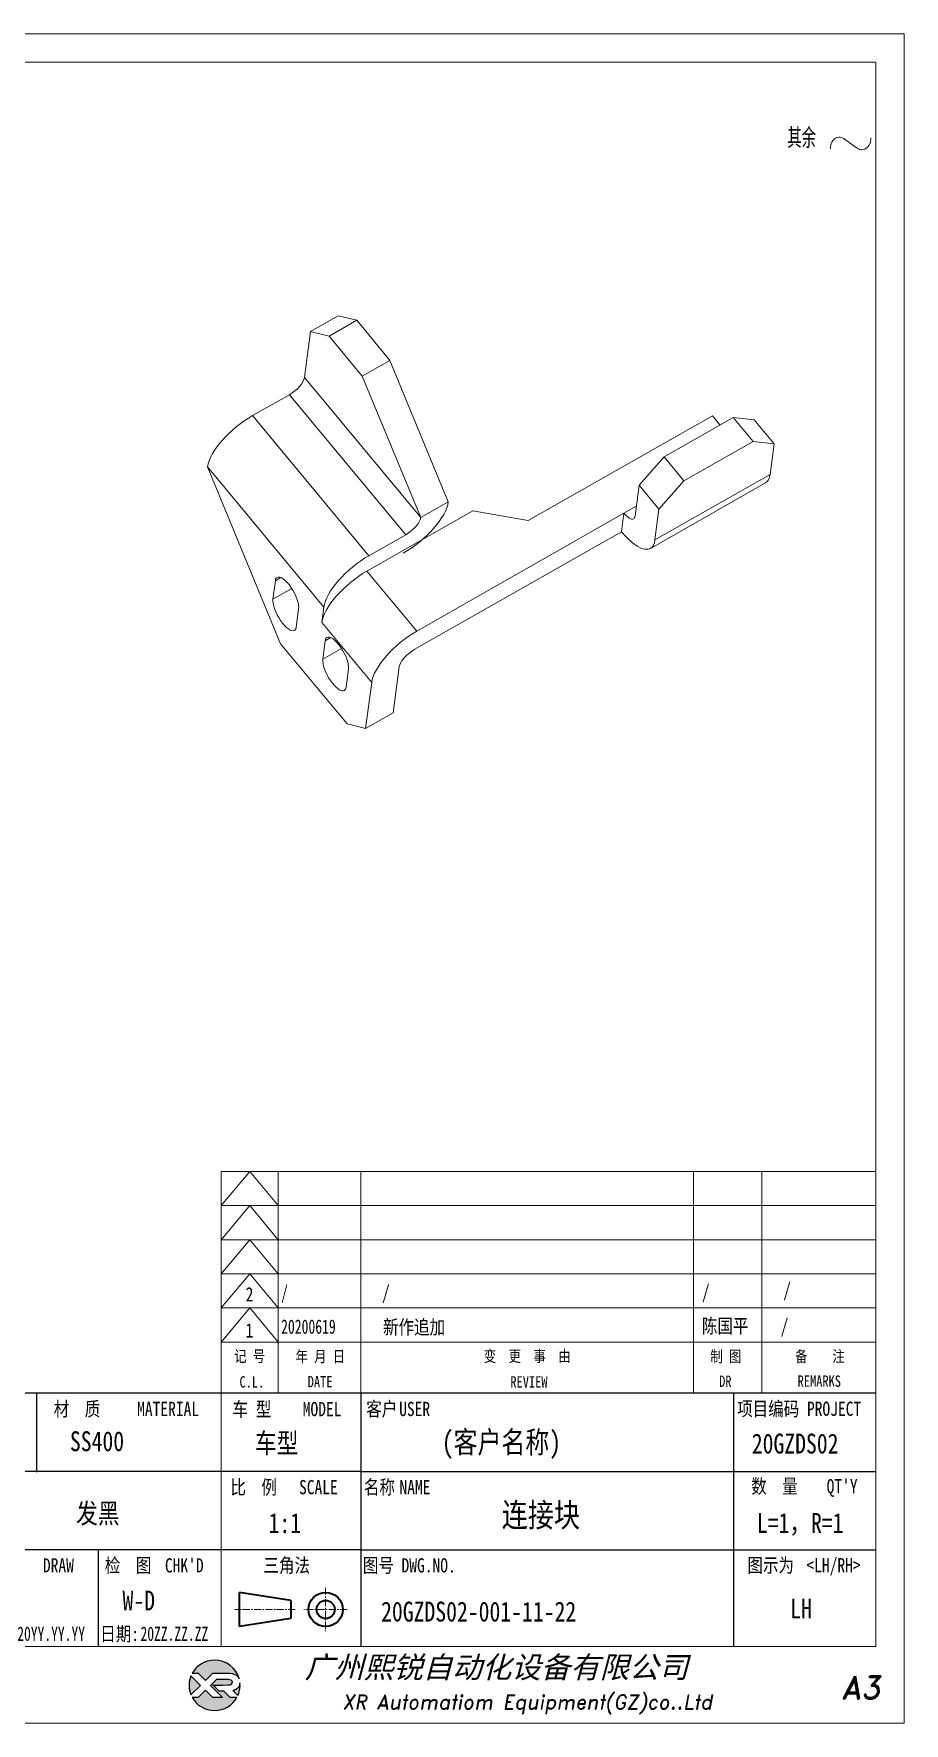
# Model space of a CAD drawing. Header units: millimetres. Extents: x 60129 to 128166, y -62707 to -41155.
# Drawn here: x 60969 to 61122, y -42126.9 to -41829.9 of the extents above; entities that cross this region are included whole.
import ezdxf
from ezdxf.enums import TextEntityAlignment as Align

# ---------------------------------------------------------------- set-up
doc = ezdxf.new("R2010")
doc.units = ezdxf.units.MM
doc.header["$LTSCALE"] = 0.5
for name, pattern in [('AM_ISO08W050x2', [9, 6, -0.75, 1.5, -0.75]), ('CENTER', [2, 1.25, -0.25, 0.25, -0.25]), ('DOT2', [0.125, 0, -0.125])]:
    doc.linetypes.add(name, pattern=pattern)
for name, color, linetype in [('DIM', 3, 'Continuous'), ('layer 1', 7, 'Continuous'), ('图\\M+19E79\\M+195B6\\M+18E9A', 7, 'Continuous'), ('图号', 7, 'Continuous'), ('图名', 7, 'Continuous'), ('数量', 7, 'Continuous'), ('材质', 7, 'Continuous'), ('表面处理', 7, 'Continuous'), ('车型', 7, 'Continuous')]:
    doc.layers.add(name, color=color, linetype=linetype)
for name, color, linetype, lineweight in [('中心线', 2, 'AM_ISO08W050x2', 18), ('图框', 7, 'Continuous', 18), ('标注线', 3, 'Continuous', 18)]:
    doc.layers.add(name, color=color, linetype=linetype, lineweight=lineweight)
doc.layers.add('打印', color=7, linetype='Continuous', lineweight=15, plot=False)
doc.layers.add('打印-禁用', color=7, linetype='Continuous', lineweight=15, plot=False)
doc.styles.add('STYLE1', font='')
doc.styles.add('国标', font='simfang.ttf', dxfattribs={"width": 0.8})
doc.styles.add('机械长仿宋', font='gbenor.shx', dxfattribs={"height": 1, "bigfont": 'gbcbig.shx'})
doc.styles.add('标题\\M+18E9A', font='romand.shx', dxfattribs={"oblique": 10, "bigfont": 'bigfont.shx'})
doc.styles.get('STYLE1').set_extended_font_data('SimSun')

# ---------------------------------------------------------------- blocks, each defined once
blk = doc.blocks.new('XR')
at = {"true_color": 0xfc8000}
h = blk.add_hatch(color=30, dxfattribs=at)
h.set_gradient(color1=(252, 128, 0), rotation=240, one_color=1, tint=1, name='INVCURVED')
edge = h.paths.add_edge_path()
edge.add_spline(control_points=[(-434.18, -5928.47), (-433.9, -5928.74), (-433.63, -5929.01), (-433.63, -5929.01), (-433.63, -5929.01), (-433.63, -5929.01), (-433.36, -5928.74), (-433.09, -5928.47)], knot_values=[0.5625, 0.5625, 0.5625, 0.5625, 0.625, 0.625, 0.625, 0.625, 0.6875, 0.6875, 0.6875, 0.6875], degree=3, periodic=0)
edge.add_spline(control_points=[(-433.09, -5928.47), (-432.82, -5928.2), (-432.54, -5927.93), (-432.54, -5927.93), (-432.54, -5927.93), (-432.54, -5927.93), (-432.04, -5927.93), (-431.53, -5927.93)], knot_values=[0.4375, 0.4375, 0.4375, 0.4375, 0.5, 0.5, 0.5, 0.5, 0.5625, 0.5625, 0.5625, 0.5625], degree=3, periodic=0)
edge.add_spline(control_points=[(-431.53, -5927.93), (-431.03, -5927.93), (-430.52, -5927.93), (-430.52, -5927.93), (-430.52, -5927.93), (-430, -5927.93), (-429.43, -5927.96), (-429.01, -5928.33)], knot_values=[0.25, 0.25, 0.25, 0.25, 0.3125, 0.3125, 0.3125, 0.3125, 0.4375, 0.4375, 0.4375, 0.4375], degree=3, periodic=0)
edge.add_spline(control_points=[(-429.01, -5928.33), (-428.88, -5928.44), (-428.78, -5928.59), (-428.71, -5928.75)], knot_values=[0.125, 0.125, 0.125, 0.125, 0.25, 0.25, 0.25, 0.25], degree=3, periodic=0)
edge.add_spline(control_points=[(-428.71, -5928.75), (-429.13, -5927.18), (-430.58, -5926.02), (-432.31, -5926.02)], knot_values=[0, 0, 0, 0, 0.125, 0.125, 0.125, 0.125], degree=3, periodic=0)
edge.add_spline(control_points=[(-432.31, -5926.02), (-433.72, -5926.02), (-434.94, -5926.79), (-435.58, -5927.93)], knot_values=[0.875, 0.875, 0.875, 0.875, 1, 1, 1, 1], degree=3, periodic=0)
edge.add_spline(control_points=[(-435.58, -5927.93), (-435.58, -5927.93), (-434.72, -5927.93), (-434.72, -5927.93), (-434.72, -5927.93), (-434.72, -5927.93), (-434.45, -5928.2), (-434.18, -5928.47)], knot_values=[0.6875, 0.6875, 0.6875, 0.6875, 0.8125, 0.8125, 0.8125, 0.8125, 0.875, 0.875, 0.875, 0.875], degree=3, periodic=0)
edge = h.paths.add_edge_path()
edge.add_spline(control_points=[(-434.79, -5929.26), (-435.04, -5929.02), (-435.34, -5928.72), (-435.54, -5928.53)], knot_values=[0.562504, 0.562504, 0.562504, 0.562504, 0.656252, 0.656252, 0.656252, 0.656252], degree=3, periodic=0)
edge.add_spline(control_points=[(-435.54, -5928.53), (-435.67, -5928.4), (-435.76, -5928.31), (-435.76, -5928.31), (-435.76, -5928.31), (-435.94, -5928.74), (-436.03, -5929.21), (-436.03, -5929.71)], knot_values=[0.25, 0.25, 0.25, 0.25, 0.312504, 0.312504, 0.312504, 0.312504, 0.562504, 0.562504, 0.562504, 0.562504], degree=3, periodic=0)
edge.add_spline(control_points=[(-436.03, -5929.71), (-436.03, -5930.2), (-435.94, -5930.67), (-435.76, -5931.1), (-435.76, -5931.1), (-435.4, -5930.75), (-435.05, -5930.4)], knot_values=[0.874998, 0.874998, 0.874998, 0.874998, 1.124998, 1.124998, 1.124998, 1.25, 1.25, 1.25, 1.25], degree=3, periodic=0)
edge.add_spline(control_points=[(-435.05, -5930.4), (-434.7, -5930.05), (-434.34, -5929.71), (-434.34, -5929.71), (-434.34, -5929.71), (-434.34, -5929.71), (-434.34, -5929.71), (-434.34, -5929.71)], knot_values=[0.749878, 0.749878, 0.749878, 0.749878, 0.874875, 0.874875, 0.874875, 0.874875, 0.874998, 0.874998, 0.874998, 0.874998], degree=3, periodic=0)
edge.add_spline(control_points=[(-434.34, -5929.71), (-434.34, -5929.71), (-434.34, -5929.71), (-434.34, -5929.71)], knot_values=[0.749634, 0.749634, 0.749634, 0.749634, 0.749817, 0.749817, 0.749817, 0.749817], degree=3, periodic=0)
edge.add_spline(control_points=[(-434.35, -5929.7), (-434.35, -5929.7), (-434.35, -5929.7), (-434.35, -5929.7)], knot_values=[0.738281, 0.738281, 0.738281, 0.738281, 0.742188, 0.742188, 0.742188, 0.742188], degree=3, periodic=0)
edge.add_spline(control_points=[(-434.35, -5929.7), (-434.36, -5929.69), (-434.37, -5929.68), (-434.38, -5929.67)], knot_values=[0.726563, 0.726563, 0.726563, 0.726563, 0.738281, 0.738281, 0.738281, 0.738281], degree=3, periodic=0)
edge.add_spline(control_points=[(-434.38, -5929.67), (-434.38, -5929.66), (-434.39, -5929.65), (-434.4, -5929.65)], knot_values=[0.718751, 0.718751, 0.718751, 0.718751, 0.726563, 0.726563, 0.726563, 0.726563], degree=3, periodic=0)
edge.add_spline(control_points=[(-434.4, -5929.65), (-434.42, -5929.63), (-434.45, -5929.6), (-434.47, -5929.58)], knot_values=[0.703126, 0.703126, 0.703126, 0.703126, 0.718751, 0.718751, 0.718751, 0.718751], degree=3, periodic=0)
edge.add_spline(control_points=[(-434.47, -5929.58), (-434.5, -5929.55), (-434.53, -5929.52), (-434.56, -5929.49)], knot_values=[0.687501, 0.687501, 0.687501, 0.687501, 0.703126, 0.703126, 0.703126, 0.703126], degree=3, periodic=0)
edge.add_spline(control_points=[(-434.56, -5929.49), (-434.63, -5929.42), (-434.71, -5929.35), (-434.79, -5929.26)], knot_values=[0.656252, 0.656252, 0.656252, 0.656252, 0.687501, 0.687501, 0.687501, 0.687501], degree=3, periodic=0)
at = {"true_color": 0x0348ff}
h = blk.add_hatch(color=160, dxfattribs=at)
h.set_gradient(color1=(3, 72, 255), color2=(0, 41, 153), one_color=1, tint=0.3, name='HEMISPHERICAL')
edge = h.paths.add_edge_path()
edge.add_spline(control_points=[(-432.54, -5929.67), (-432.26, -5929.95), (-431.94, -5930.23), (-431.66, -5930.51), (-431.66, -5930.51), (-431.66, -5930.51), (-431.66, -5930.51), (-431.66, -5930.51)], knot_values=[0.736842, 0.736842, 0.736842, 0.736842, 0.789474, 0.789474, 0.789474, 0.789474, 0.802633, 0.802633, 0.802633, 0.802633], degree=3, periodic=0)
edge.add_spline(control_points=[(-431.66, -5930.51), (-431.65, -5930.51), (-431.65, -5930.52), (-431.65, -5930.52)], knot_values=[0.802633, 0.802633, 0.802633, 0.802633, 0.815791, 0.815791, 0.815791, 0.815791], degree=3, periodic=0)
edge.add_spline(control_points=[(-431.65, -5930.52), (-431.64, -5930.53), (-431.64, -5930.53), (-431.64, -5930.53)], knot_values=[0.815791, 0.815791, 0.815791, 0.815791, 0.82237, 0.82237, 0.82237, 0.82237], degree=3, periodic=0)
edge.add_spline(control_points=[(-431.64, -5930.53), (-431.64, -5930.53), (-431.64, -5930.53), (-431.63, -5930.54)], knot_values=[0.82237, 0.82237, 0.82237, 0.82237, 0.828949, 0.828949, 0.828949, 0.828949], degree=3, periodic=0)
edge.add_spline(control_points=[(-431.63, -5930.54), (-431.63, -5930.54), (-431.63, -5930.54), (-431.63, -5930.54), (-431.63, -5930.54), (-431.63, -5930.54), (-431.59, -5930.54), (-431.52, -5930.54)], knot_values=[0.841901, 0.841901, 0.841901, 0.841901, 0.842105, 0.842105, 0.842105, 0.842105, 0.855264, 0.855264, 0.855264, 0.855264], degree=3, periodic=0)
edge.add_spline(control_points=[(-431.52, -5930.54), (-431.46, -5930.54), (-431.38, -5930.54), (-431.3, -5930.54)], knot_values=[0.855264, 0.855264, 0.855264, 0.855264, 0.868422, 0.868422, 0.868422, 0.868422], degree=3, periodic=0)
edge.add_spline(control_points=[(-431.3, -5930.54), (-431.26, -5930.54), (-431.22, -5930.54), (-431.18, -5930.54)], knot_values=[0.868422, 0.868422, 0.868422, 0.868422, 0.875, 0.875, 0.875, 0.875], degree=3, periodic=0)
edge.add_spline(control_points=[(-431.18, -5930.54), (-431.14, -5930.54), (-431.1, -5930.54), (-431.07, -5930.54)], knot_values=[0.875, 0.875, 0.875, 0.875, 0.881579, 0.881579, 0.881579, 0.881579], degree=3, periodic=0)
edge.add_spline(control_points=[(-431.07, -5930.54), (-431.05, -5930.54), (-431.04, -5930.54), (-431.03, -5930.54)], knot_values=[0.881579, 0.881579, 0.881579, 0.881579, 0.884869, 0.884869, 0.884869, 0.884869], degree=3, periodic=0)
edge.add_spline(control_points=[(-431.03, -5930.54), (-431.02, -5930.54), (-431, -5930.54), (-431, -5930.54)], knot_values=[0.884869, 0.884869, 0.884869, 0.884869, 0.888158, 0.888158, 0.888158, 0.888158], degree=3, periodic=0)
edge.add_spline(control_points=[(-431, -5930.54), (-430.99, -5930.54), (-430.99, -5930.54), (-430.98, -5930.54)], knot_values=[0.888158, 0.888158, 0.888158, 0.888158, 0.889803, 0.889803, 0.889803, 0.889803], degree=3, periodic=0)
edge.add_spline(control_points=[(-430.98, -5930.54), (-430.98, -5930.54), (-430.98, -5930.54), (-430.97, -5930.54)], knot_values=[0.889803, 0.889803, 0.889803, 0.889803, 0.891447, 0.891447, 0.891447, 0.891447], degree=3, periodic=0)
edge.add_spline(control_points=[(-430.97, -5930.54), (-430.97, -5930.54), (-430.97, -5930.54), (-430.97, -5930.54)], knot_values=[0.891447, 0.891447, 0.891447, 0.891447, 0.89227, 0.89227, 0.89227, 0.89227], degree=3, periodic=0)
edge.add_spline(control_points=[(-430.97, -5930.54), (-430.97, -5930.54), (-430.97, -5930.54), (-430.97, -5930.54)], knot_values=[0.89227, 0.89227, 0.89227, 0.89227, 0.893092, 0.893092, 0.893092, 0.893092], degree=3, periodic=0)
edge.add_spline(control_points=[(-430.97, -5930.54), (-430.97, -5930.54), (-430.97, -5930.54), (-430.97, -5930.54)], knot_values=[0.893092, 0.893092, 0.893092, 0.893092, 0.893503, 0.893503, 0.893503, 0.893503], degree=3, periodic=0)
edge.add_spline(control_points=[(-430.97, -5930.54), (-430.97, -5930.54), (-430.97, -5930.54), (-430.97, -5930.54)], knot_values=[0.893503, 0.893503, 0.893503, 0.893503, 0.893914, 0.893914, 0.893914, 0.893914], degree=3, periodic=0)
edge.add_spline(control_points=[(-430.97, -5930.54), (-430.97, -5930.54), (-430.97, -5930.54), (-430.97, -5930.54)], knot_values=[0.893914, 0.893914, 0.893914, 0.893914, 0.89412, 0.89412, 0.89412, 0.89412], degree=3, periodic=0)
edge.add_spline(control_points=[(-430.97, -5930.54), (-430.97, -5930.54), (-430.97, -5930.54), (-430.97, -5930.54)], knot_values=[0.89412, 0.89412, 0.89412, 0.89412, 0.894326, 0.894326, 0.894326, 0.894326], degree=3, periodic=0)
edge.add_spline(control_points=[(-430.97, -5930.54), (-430.97, -5930.54), (-430.97, -5930.54), (-430.97, -5930.54)], knot_values=[0.894428, 0.894428, 0.894428, 0.894428, 0.894531, 0.894531, 0.894531, 0.894531], degree=3, periodic=0)
edge.add_spline(control_points=[(-430.97, -5930.54), (-430.97, -5930.54), (-430.97, -5930.54), (-430.97, -5930.54)], knot_values=[0.894531, 0.894531, 0.894531, 0.894531, 0.894583, 0.894583, 0.894583, 0.894583], degree=3, periodic=0)
edge.add_spline(control_points=[(-430.97, -5930.54), (-430.97, -5930.54), (-430.97, -5930.54), (-430.97, -5930.54), (-430.97, -5930.54), (-430.97, -5930.54), (-430.73, -5930.78), (-430.49, -5931.01)], knot_values=[0.894685, 0.894685, 0.894685, 0.894685, 0.894737, 0.894737, 0.894737, 0.894737, 0.921052, 0.921052, 0.921052, 0.921052], degree=3, periodic=0)
edge.add_spline(control_points=[(-430.49, -5931.01), (-430.26, -5931.24), (-430.02, -5931.48), (-430.02, -5931.48)], knot_values=[0.921052, 0.921052, 0.921052, 0.921052, 0.947368, 0.947368, 0.947368, 0.947368], degree=3, periodic=0)
edge.add_spline(control_points=[(-430.02, -5931.48), (-430.02, -5931.48), (-430.02, -5931.48), (-430.02, -5931.48)], knot_values=[0.947522, 0.947522, 0.947522, 0.947522, 0.947573, 0.947573, 0.947573, 0.947573], degree=3, periodic=0)
edge.add_spline(control_points=[(-430.02, -5931.48), (-430.02, -5931.48), (-430.02, -5931.48), (-430.02, -5931.48)], knot_values=[0.947573, 0.947573, 0.947573, 0.947573, 0.947676, 0.947676, 0.947676, 0.947676], degree=3, periodic=0)
edge.add_spline(control_points=[(-430.02, -5931.48), (-430.02, -5931.48), (-430.02, -5931.48), (-430.02, -5931.48)], knot_values=[0.947676, 0.947676, 0.947676, 0.947676, 0.947779, 0.947779, 0.947779, 0.947779], degree=3, periodic=0)
edge.add_spline(control_points=[(-430.02, -5931.48), (-430.02, -5931.48), (-430.02, -5931.48), (-430.02, -5931.48)], knot_values=[0.947779, 0.947779, 0.947779, 0.947779, 0.947984, 0.947984, 0.947984, 0.947984], degree=3, periodic=0)
edge.add_spline(control_points=[(-430.02, -5931.48), (-430.02, -5931.48), (-430.02, -5931.48), (-430.02, -5931.48)], knot_values=[0.947984, 0.947984, 0.947984, 0.947984, 0.94819, 0.94819, 0.94819, 0.94819], degree=3, periodic=0)
edge.add_spline(control_points=[(-430.02, -5931.48), (-430.02, -5931.48), (-430.02, -5931.48), (-430.02, -5931.48)], knot_values=[0.94819, 0.94819, 0.94819, 0.94819, 0.948601, 0.948601, 0.948601, 0.948601], degree=3, periodic=0)
edge.add_spline(control_points=[(-430.02, -5931.48), (-430.02, -5931.48), (-430.02, -5931.48), (-430.02, -5931.48)], knot_values=[0.948601, 0.948601, 0.948601, 0.948601, 0.949012, 0.949012, 0.949012, 0.949012], degree=3, periodic=0)
edge.add_spline(control_points=[(-430.02, -5931.48), (-430.02, -5931.48), (-430.01, -5931.48), (-430.01, -5931.48)], knot_values=[0.949012, 0.949012, 0.949012, 0.949012, 0.949834, 0.949834, 0.949834, 0.949834], degree=3, periodic=0)
edge.add_spline(control_points=[(-430.01, -5931.48), (-430.01, -5931.48), (-430.01, -5931.48), (-430.01, -5931.48)], knot_values=[0.949834, 0.949834, 0.949834, 0.949834, 0.950657, 0.950657, 0.950657, 0.950657], degree=3, periodic=0)
edge.add_spline(control_points=[(-430.01, -5931.48), (-430.01, -5931.48), (-430, -5931.48), (-430, -5931.48)], knot_values=[0.950657, 0.950657, 0.950657, 0.950657, 0.952301, 0.952301, 0.952301, 0.952301], degree=3, periodic=0)
edge.add_spline(control_points=[(-430, -5931.48), (-429.99, -5931.48), (-429.98, -5931.48), (-429.98, -5931.48)], knot_values=[0.952301, 0.952301, 0.952301, 0.952301, 0.953946, 0.953946, 0.953946, 0.953946], degree=3, periodic=0)
edge.add_spline(control_points=[(-429.98, -5931.48), (-429.96, -5931.48), (-429.95, -5931.48), (-429.93, -5931.48)], knot_values=[0.953946, 0.953946, 0.953946, 0.953946, 0.957236, 0.957236, 0.957236, 0.957236], degree=3, periodic=0)
edge.add_spline(control_points=[(-429.93, -5931.48), (-429.91, -5931.48), (-429.89, -5931.48), (-429.87, -5931.48)], knot_values=[0.957236, 0.957236, 0.957236, 0.957236, 0.960525, 0.960525, 0.960525, 0.960525], degree=3, periodic=0)
edge.add_spline(control_points=[(-429.87, -5931.48), (-429.82, -5931.48), (-429.77, -5931.48), (-429.71, -5931.48)], knot_values=[0.960525, 0.960525, 0.960525, 0.960525, 0.967104, 0.967104, 0.967104, 0.967104], degree=3, periodic=0)
edge.add_spline(control_points=[(-429.71, -5931.48), (-429.65, -5931.48), (-429.59, -5931.48), (-429.53, -5931.48)], knot_values=[0.967104, 0.967104, 0.967104, 0.967104, 0.973683, 0.973683, 0.973683, 0.973683], degree=3, periodic=0)
edge.add_spline(control_points=[(-429.53, -5931.48), (-429.41, -5931.48), (-429.29, -5931.48), (-429.19, -5931.48)], knot_values=[0.973683, 0.973683, 0.973683, 0.973683, 0.98684, 0.98684, 0.98684, 0.98684], degree=3, periodic=0)
edge.add_spline(control_points=[(-429.19, -5931.48), (-429.1, -5931.48), (-429.04, -5931.48), (-429.04, -5931.48), (-429.67, -5932.62), (-430.9, -5933.39), (-432.31, -5933.39)], knot_values=[0.98684, 0.98684, 0.98684, 0.98684, 1, 1, 1, 1.052632, 1.052632, 1.052632, 1.052632], degree=3, periodic=0)
edge.add_spline(control_points=[(-432.31, -5933.39), (-433.72, -5933.39), (-434.94, -5932.62), (-435.58, -5931.48), (-435.58, -5931.48), (-435.58, -5931.48), (-435.36, -5931.48), (-435.15, -5931.48)], knot_values=[0.052632, 0.052632, 0.052632, 0.052632, 0.105263, 0.105263, 0.105263, 0.105263, 0.131579, 0.131579, 0.131579, 0.131579], degree=3, periodic=0)
edge.add_spline(control_points=[(-435.15, -5931.48), (-434.93, -5931.48), (-434.72, -5931.48), (-434.72, -5931.48), (-434.72, -5931.48), (-434.72, -5931.48), (-434.45, -5931.21), (-434.18, -5930.94)], knot_values=[0.131579, 0.131579, 0.131579, 0.131579, 0.157895, 0.157895, 0.157895, 0.157895, 0.184211, 0.184211, 0.184211, 0.184211], degree=3, periodic=0)
edge.add_spline(control_points=[(-434.18, -5930.94), (-433.9, -5930.67), (-433.63, -5930.4), (-433.63, -5930.4), (-433.63, -5930.4), (-433.63, -5930.4), (-433.36, -5930.67), (-433.09, -5930.94)], knot_values=[0.184211, 0.184211, 0.184211, 0.184211, 0.210526, 0.210526, 0.210526, 0.210526, 0.236842, 0.236842, 0.236842, 0.236842], degree=3, periodic=0)
edge.add_spline(control_points=[(-433.09, -5930.94), (-432.82, -5931.21), (-432.54, -5931.48), (-432.54, -5931.48), (-432.54, -5931.48), (-432.54, -5931.48), (-432.19, -5931.48), (-431.83, -5931.48)], knot_values=[0.236842, 0.236842, 0.236842, 0.236842, 0.263158, 0.263158, 0.263158, 0.263158, 0.289474, 0.289474, 0.289474, 0.289474], degree=3, periodic=0)
edge.add_spline(control_points=[(-431.83, -5931.48), (-431.48, -5931.48), (-431.12, -5931.48), (-431.12, -5931.48), (-431.12, -5931.48), (-431.12, -5931.48), (-431.57, -5931.03), (-432.02, -5930.59)], knot_values=[0.289474, 0.289474, 0.289474, 0.289474, 0.315789, 0.315789, 0.315789, 0.315789, 0.342105, 0.342105, 0.342105, 0.342105], degree=3, periodic=0)
edge.add_spline(control_points=[(-432.02, -5930.59), (-432.47, -5930.15), (-432.92, -5929.71), (-432.92, -5929.71), (-432.92, -5929.71), (-432.92, -5929.71), (-432.71, -5929.5), (-432.5, -5929.29)], knot_values=[0.342105, 0.342105, 0.342105, 0.342105, 0.368421, 0.368421, 0.368421, 0.368421, 0.394737, 0.394737, 0.394737, 0.394737], degree=3, periodic=0)
edge.add_spline(control_points=[(-432.5, -5929.29), (-432.3, -5929.09), (-432.09, -5928.88), (-432.09, -5928.88)], knot_values=[0.394737, 0.394737, 0.394737, 0.394737, 0.421053, 0.421053, 0.421053, 0.421053], degree=3, periodic=0)
edge.add_spline(control_points=[(-432.09, -5928.88), (-432.09, -5928.88), (-432.06, -5928.86), (-432.06, -5928.86)], knot_values=[0.421053, 0.421053, 0.421053, 0.421053, 0.473684, 0.473684, 0.473684, 0.473684], degree=3, periodic=0)
edge.add_spline(control_points=[(-432.06, -5928.86), (-432.06, -5928.86), (-432.06, -5928.86), (-432.06, -5928.86), (-432.06, -5928.86), (-432.06, -5928.86), (-430.4, -5928.86), (-430.26, -5928.86)], knot_values=[0.473684, 0.473684, 0.473684, 0.473684, 0.473684, 0.473684, 0.473684, 0.473684, 0.526316, 0.526316, 0.526316, 0.526316], degree=3, periodic=0)
edge.add_spline(control_points=[(-430.26, -5928.86), (-429.54, -5928.86), (-429.62, -5929.4), (-429.83, -5929.55)], knot_values=[0.526316, 0.526316, 0.526316, 0.526316, 0.578947, 0.578947, 0.578947, 0.578947], degree=3, periodic=0)
edge.add_spline(control_points=[(-429.83, -5929.55), (-429.94, -5929.62), (-430.08, -5929.65), (-430.26, -5929.65), (-430.26, -5929.65), (-430.26, -5929.65), (-430.48, -5929.65), (-430.71, -5929.66)], knot_values=[0.578947, 0.578947, 0.578947, 0.578947, 0.631579, 0.631579, 0.631579, 0.631579, 0.657895, 0.657895, 0.657895, 0.657895], degree=3, periodic=0)
edge.add_spline(control_points=[(-430.71, -5929.66), (-430.93, -5929.66), (-431.15, -5929.67), (-431.15, -5929.67), (-431.15, -5929.67), (-431.15, -5929.67), (-432.54, -5929.67), (-432.54, -5929.67)], knot_values=[0.657895, 0.657895, 0.657895, 0.657895, 0.684211, 0.684211, 0.684211, 0.684211, 0.736842, 0.736842, 0.736842, 0.736842], degree=3, periodic=0)
edge = h.paths.add_edge_path()
edge.add_spline(control_points=[(-428.6, -5929.32), (-428.61, -5929.67), (-428.76, -5930), (-429.06, -5930.22)], knot_values=[0.8, 0.8, 0.8, 0.8, 1, 1, 1, 1], degree=3, periodic=0)
edge.add_spline(control_points=[(-429.06, -5930.22), (-429.22, -5930.34), (-429.41, -5930.43), (-429.61, -5930.48)], knot_values=[0.6, 0.6, 0.6, 0.6, 0.8, 0.8, 0.8, 0.8], degree=3, periodic=0)
edge.add_spline(control_points=[(-429.61, -5930.48), (-429.61, -5930.48), (-428.9, -5931.19), (-428.9, -5931.19), (-428.9, -5931.19), (-428.69, -5930.73), (-428.58, -5930.23), (-428.58, -5929.71)], knot_values=[0.2, 0.2, 0.2, 0.2, 0.4, 0.4, 0.4, 0.4, 0.6, 0.6, 0.6, 0.6], degree=3, periodic=0)
edge.add_spline(control_points=[(-428.58, -5929.71), (-428.58, -5929.58), (-428.59, -5929.45), (-428.6, -5929.32)], knot_values=[0, 0, 0, 0, 0.2, 0.2, 0.2, 0.2], degree=3, periodic=0)
at = {"layer": 'layer 1', "color": 30}
for points, knots in [([(-432.31, -5926.02), (-430.58, -5926.02), (-429.13, -5927.18), (-428.71, -5928.75), (-428.71, -5928.75), (-428.78, -5928.59), (-428.88, -5928.44), (-429.01, -5928.33), (-429.01, -5928.33), (-429.43, -5927.96), (-430, -5927.93), (-430.52, -5927.93), (-430.52, -5927.93), (-430.52, -5927.93), (-432.54, -5927.93), (-432.54, -5927.93), (-432.54, -5927.93), (-432.54, -5927.93), (-433.63, -5929.01), (-433.63, -5929.01), (-433.63, -5929.01), (-433.63, -5929.01), (-434.72, -5927.93), (-434.72, -5927.93), (-434.72, -5927.93), (-434.72, -5927.93), (-435.58, -5927.93), (-435.58, -5927.93), (-435.58, -5927.93), (-434.94, -5926.79), (-433.72, -5926.02), (-432.31, -5926.02)], [0, 0, 0, 0, 0.125, 0.125, 0.125, 0.125, 0.25, 0.25, 0.25, 0.25, 0.375, 0.375, 0.375, 0.375, 0.5, 0.5, 0.5, 0.5, 0.625, 0.625, 0.625, 0.625, 0.75, 0.75, 0.75, 0.75, 0.875, 0.875, 0.875, 0.875, 1, 1, 1, 1]), ([(-435.76, -5931.1), (-435.94, -5930.67), (-436.03, -5930.2), (-436.03, -5929.71), (-436.03, -5929.71), (-436.03, -5929.21), (-435.94, -5928.74), (-435.76, -5928.31), (-435.76, -5928.31), (-435.76, -5928.31), (-434.34, -5929.71), (-434.34, -5929.71), (-434.34, -5929.71), (-434.34, -5929.71), (-435.76, -5931.1), (-435.76, -5931.1)], [0, 0, 0, 0, 0.25, 0.25, 0.25, 0.25, 0.5, 0.5, 0.5, 0.5, 0.75, 0.75, 0.75, 0.75, 1, 1, 1, 1])]:
    blk.add_open_spline(points, degree=3, knots=knots, dxfattribs=at)
at = {"layer": 'layer 1', "color": 154}
for points, knots in [([(-429.04, -5931.48), (-429.67, -5932.62), (-430.9, -5933.39), (-432.31, -5933.39), (-432.31, -5933.39), (-433.72, -5933.39), (-434.94, -5932.62), (-435.58, -5931.48), (-435.58, -5931.48), (-435.58, -5931.48), (-434.72, -5931.48), (-434.72, -5931.48), (-434.72, -5931.48), (-434.72, -5931.48), (-433.63, -5930.4), (-433.63, -5930.4), (-433.63, -5930.4), (-433.63, -5930.4), (-432.54, -5931.48), (-432.54, -5931.48), (-432.54, -5931.48), (-432.54, -5931.48), (-431.12, -5931.48), (-431.12, -5931.48), (-431.12, -5931.48), (-431.12, -5931.48), (-432.92, -5929.71), (-432.92, -5929.71), (-432.92, -5929.71), (-432.92, -5929.71), (-432.09, -5928.88), (-432.09, -5928.88), (-432.09, -5928.88), (-432.09, -5928.88), (-432.06, -5928.86), (-432.06, -5928.86), (-432.06, -5928.86), (-432.06, -5928.86), (-430.4, -5928.86), (-430.26, -5928.86), (-430.26, -5928.86), (-429.54, -5928.86), (-429.62, -5929.4), (-429.83, -5929.55), (-429.83, -5929.55), (-429.94, -5929.62), (-430.08, -5929.65), (-430.26, -5929.65), (-430.26, -5929.65), (-430.26, -5929.65), (-431.15, -5929.67), (-431.15, -5929.67), (-431.15, -5929.67), (-431.15, -5929.67), (-432.54, -5929.67), (-432.54, -5929.67), (-432.54, -5929.67), (-432.26, -5929.95), (-431.94, -5930.23), (-431.66, -5930.51), (-431.66, -5930.51), (-431.66, -5930.51), (-431.63, -5930.54), (-431.63, -5930.54), (-431.63, -5930.54), (-431.63, -5930.54), (-430.97, -5930.54), (-430.97, -5930.54), (-430.97, -5930.54), (-430.97, -5930.54), (-430.02, -5931.48), (-430.02, -5931.48), (-430.02, -5931.48), (-430.02, -5931.48), (-429.04, -5931.48), (-429.04, -5931.48)], [0, 0, 0, 0, 0.052632, 0.052632, 0.052632, 0.052632, 0.105263, 0.105263, 0.105263, 0.105263, 0.157895, 0.157895, 0.157895, 0.157895, 0.210526, 0.210526, 0.210526, 0.210526, 0.263158, 0.263158, 0.263158, 0.263158, 0.315789, 0.315789, 0.315789, 0.315789, 0.368421, 0.368421, 0.368421, 0.368421, 0.421053, 0.421053, 0.421053, 0.421053, 0.473684, 0.473684, 0.473684, 0.473684, 0.526316, 0.526316, 0.526316, 0.526316, 0.578947, 0.578947, 0.578947, 0.578947, 0.631579, 0.631579, 0.631579, 0.631579, 0.684211, 0.684211, 0.684211, 0.684211, 0.736842, 0.736842, 0.736842, 0.736842, 0.789474, 0.789474, 0.789474, 0.789474, 0.842105, 0.842105, 0.842105, 0.842105, 0.894737, 0.894737, 0.894737, 0.894737, 0.947368, 0.947368, 0.947368, 0.947368, 1, 1, 1, 1]), ([(-428.6, -5929.32), (-428.59, -5929.45), (-428.58, -5929.58), (-428.58, -5929.71), (-428.58, -5929.71), (-428.58, -5930.23), (-428.69, -5930.73), (-428.9, -5931.19), (-428.9, -5931.19), (-428.9, -5931.19), (-429.61, -5930.48), (-429.61, -5930.48), (-429.61, -5930.48), (-429.41, -5930.43), (-429.22, -5930.34), (-429.06, -5930.22), (-429.06, -5930.22), (-428.76, -5930), (-428.61, -5929.67), (-428.6, -5929.32)], [0, 0, 0, 0, 0.2, 0.2, 0.2, 0.2, 0.4, 0.4, 0.4, 0.4, 0.6, 0.6, 0.6, 0.6, 0.8, 0.8, 0.8, 0.8, 1, 1, 1, 1])]:
    blk.add_open_spline(points, degree=3, knots=knots, dxfattribs=at)
blk = doc.blocks.new('GZDEH零件A3图框V01版')
at = {"layer": '中心线', "color": 1, "linetype": 'CENTER', "lineweight": 5, "ltscale": 2}
for p, q in [((3175.82, -1822.66), (3175.82, -1830.26)), ((3170.49, -1826.46), (3159.89, -1826.46)), ((3179.62, -1826.46), (3172.02, -1826.46))]:
    blk.add_line(p, q, dxfattribs=at)
at = {"layer": '图\\M+19E79\\M+195B6\\M+18E9A', "color": 7}
blk.add_line((3272.49, -1788.46), (3092.49, -1788.46), dxfattribs=at)
at = {"layer": '图\\M+19E79\\M+195B6\\M+18E9A', "color": 9}
for p, q in [((3272.49, -1788.46), (3092.49, -1788.46)), ((3124.99, -1788.46), (3124.99, -1802.35)), ((3181.99, -1788.46), (3181.99, -1832.96)), ((3247.49, -1788.46), (3247.49, -1832.96)), ((3181.99, -1802.21), (3092.49, -1802.21)), ((3181.99, -1802.21), (3272.49, -1802.21)), ((3181.99, -1815.96), (3092.49, -1815.96)), ((3135.83, -1815.96), (3135.83, -1832.96)), ((3135.83, -1815.96), (3135.83, -1832.96)), ((3181.99, -1815.96), (3272.49, -1815.96))]:
    blk.add_line(p, q, dxfattribs=at)
at = {"layer": '图框', "linetype": 'Continuous'}
for p, q in [((3272.49, -1554.46), (2882.49, -1554.46)), ((3272.49, -1832.96), (3272.49, -1554.46)), ((3157.49, -1749.46), (3272.49, -1749.46)), ((3157.49, -1832.96), (3157.49, -1749.46)), ((2882.49, -1832.96), (3272.49, -1832.96))]:
    blk.add_line(p, q, dxfattribs=at)
at = {"layer": '图框', "color": 9}
for p, q in [((3157.49, -1755.46), (3162.49, -1749.46)), ((3162.49, -1749.46), (3167.49, -1755.46)), ((3167.49, -1788.46), (3167.49, -1749.46)), ((3240.49, -1788.46), (3240.49, -1749.46)), ((3252.49, -1749.46), (3252.49, -1788.46)), ((3157.49, -1755.46), (3272.49, -1755.46)), ((3157.49, -1761.46), (3162.49, -1755.46)), ((3162.49, -1755.46), (3167.49, -1761.46)), ((3157.49, -1761.46), (3272.49, -1761.46)), ((3157.49, -1767.46), (3162.49, -1761.46)), ((3162.49, -1761.46), (3167.49, -1767.46)), ((3157.49, -1767.46), (3272.49, -1767.46)), ((3157.49, -1773.46), (3162.49, -1767.46)), ((3162.49, -1767.46), (3167.49, -1773.46)), ((3157.49, -1773.46), (3272.49, -1773.46)), ((3157.49, -1779.46), (3162.49, -1773.46)), ((3162.49, -1773.46), (3167.49, -1779.46)), ((3157.49, -1779.46), (3272.49, -1779.46))]:
    blk.add_line(p, q, dxfattribs=at)
at = {"layer": '图框', "color": 9, "linetype": 'Continuous'}
blk.add_line((3181.99, -1749.46), (3181.99, -1832.96), dxfattribs=at)
at = {"layer": '图框', "color": 2, "linetype": 'ByBlock', "lineweight": 35}
for p, q in [((3169.69, -1824.86), (3160.69, -1823.46)), ((3160.69, -1829.46), (3160.69, -1823.46)), ((3169.69, -1824.86), (3169.69, -1828.06)), ((3169.69, -1828.06), (3160.69, -1829.46))]:
    blk.add_line(p, q, dxfattribs=at)
for radius in [3, 1.6]:
    blk.add_circle((3175.82, -1826.46), radius, dxfattribs=at)
at = {"layer": '打印-禁用', "linetype": 'Continuous'}
for p, q in [((3277.49, -1549.46), (2857.49, -1549.46)), ((3277.49, -1846.46), (3277.49, -1549.46)), ((2857.49, -1846.46), (3277.49, -1846.46))]:
    blk.add_line(p, q, dxfattribs=at)
at = {"layer": 'DIM', "xscale": 1.199999999999818, "yscale": 1.199999999999818, "zscale": 1.199999999999818}
blk.add_blockref('XR', (3675.07, 5275.84), dxfattribs=at)
at = {"layer": '图\\M+19E79\\M+195B6\\M+18E9A', "color": 9, "style": '国标', "width": 0.8}
for s, p in [('材  质', (3128.04, -1792.46)), ('项目编码 PROJECT', (3248.13, -1792.43)), ('比  例\u3000', (3159.1, -1806.21)), ('SCALE', (3171.15, -1806.21)), ('名称\u3000', (3182.54, -1806.21)), ('NAME', (3188.8, -1806.21)), ('数  量', (3250.61, -1806.05)), ("QT'Y ", (3263.86, -1806.05)), (' DRAW', (3124.78, -1819.96)), ("CHK'D", (3147.58, -1819.96)), ('三角法', (3164.9, -1819.96)), ('图号', (3182.36, -1819.96)), ('DWG.NO.', (3189.16, -1819.96)), ('图示为', (3249.94, -1819.93)), ('<LH/RH>', (3260.31, -1819.93))]:
    blk.add_text(s, height=2.5, dxfattribs=at).set_placement(p)
for s, p in [('MATERIAL', (3148.14, -1792.46)), ('客户', (3185.68, -1792.46)), ('USER', (3191.46, -1792.46)), ('检  图', (3141.11, -1819.96)), ('日期:', (3139.62, -1832))]:
    blk.add_text(s, height=2.5, dxfattribs=at).set_placement(p, align=Align.CENTER)
for s, p in [('车 型', (3162.87, -1791.2)), ('MODEL', (3175.2, -1791.24))]:
    blk.add_text(s, height=2.5, dxfattribs=at).set_placement(p, align=Align.MIDDLE)
at = {"layer": '图\\M+19E79\\M+195B6\\M+18E9A', "color": 7, "lineweight": -3, "style": 'STYLE1', "oblique": 15}
blk.add_text('广州熙锐自动化设备有限公司 ', height=3.8, dxfattribs=at).set_placement((3172.16, -1838.51))
at = {"layer": '图\\M+19E79\\M+195B6\\M+18E9A', "color": 7, "style": '标题\\M+18E9A', "oblique": 10}
for s, height, p in [('A3', 4, (3269.91, -1840.2)), ('XR Automatiom Equipment(GZ)co..Ltd', 2.5, (3211.26, -1842.9))]:
    blk.add_text(s, height=height, dxfattribs=at).set_placement(p, align=Align.MIDDLE)
at = {"layer": '图框', "color": 9, "style": '国标', "width": 0.8}
for s, p in [('记 号', (3162.47, -1782.94)), ('年 月 日', (3174.9, -1782.98)), ('变  更  事  由', (3211.24, -1782.93)), ('C.L.', (3162.86, -1787.45)), ('DATE', (3174.85, -1787.42)), ('REVIEW', (3211.55, -1787.45))]:
    blk.add_text(s, height=2, dxfattribs=at).set_placement(p, align=Align.CENTER)
for s, p in [('制 图', (3246.15, -1781.95)), ('备    注', (3262.68, -1781.92)), ('DR', (3246.06, -1786.34)), ('REMARKS', (3262.57, -1786.32))]:
    blk.add_text(s, height=2, dxfattribs=at).set_placement(p, align=Align.MIDDLE)
blk = doc.blocks.new('DEH A3')
at = {"layer": '图框'}
blk.add_blockref('GZDEH零件A3图框V01版', (-2857.49, 1846.46), dxfattribs=at)
blk = doc.blocks.new('其余不去材料')
at = {"layer": '标注线', "color": 2, "lineweight": 13}
for points in [[(0, 0.17), (0.01, 0.48), (0.07, 0.79), (0.16, 1.09), (0.28, 1.36), (0.44, 1.6), (0.62, 1.8), (0.82, 1.97), (1.04, 2.09), (1.26, 2.17), (1.49, 2.21), (1.72, 2.21), (1.94, 2.17), (2.37, 1.97), (2.41, 1.95)], [(2.41, 1.95), (3.55, 1.11), (4.7, 0.27)], [(4.7, 0.27), (4.91, 0.14), (5.14, 0.05), (5.37, 0), (5.6, 0), (5.82, 0.04), (6.04, 0.11), (6.45, 0.38), (6.79, 0.8), (7.02, 1.34), (7.11, 1.95), (7.11, 2.09)]]:
    blk.add_lwpolyline(points, dxfattribs=at)
at = {"layer": '标注线', "color": 7, "linetype": 'DOT2', "style": '机械长仿宋'}
blk.add_text('其余', height=3.5, dxfattribs=at).set_placement((-7.56, 0.3))

msp = doc.modelspace()

# ---------------------------------------------------------------- linework, layer by layer
at = {"color": 7, "lineweight": 13, "ltscale": 0.139629}
for p, q in [((61022.488, -41879.424), (61017.635, -41882.189)), ((61025.759, -41880.237), (61020.906, -41883.001)), ((61041.864, -41912.166), (61037.011, -41914.93)), ((61032.19, -41949.246), (61027.337, -41952.011))]:
    msp.add_line(p, q, dxfattribs=at)
at = {"color": 7, "lineweight": 13, "ltscale": 0.084262}
for p, q in [((61025.759, -41880.237), (61022.488, -41879.424)), ((61020.906, -41883.001), (61017.635, -41882.189)), ((61027.337, -41952.011), (61024.066, -41951.198))]:
    msp.add_line(p, q, dxfattribs=at)
at = {"color": 7, "lineweight": 13, "ltscale": 0.204596}
for p, q in [((61016.579, -41890.304), (61017.635, -41882.189)), ((61032.19, -41949.246), (61033.246, -41941.131)), ((61027.337, -41952.011), (61028.393, -41943.895))]:
    msp.add_line(p, q, dxfattribs=at)
at = {"color": 7, "lineweight": 13, "ltscale": 0.22856}
msp.add_line((61031.597, -41887.273), (61025.759, -41880.237), dxfattribs=at)
at = {"color": 7, "lineweight": 13, "ltscale": 0.228561}
msp.add_line((61020.906, -41883.001), (61026.744, -41890.037), dxfattribs=at)
at = {"color": 7, "lineweight": 13, "ltscale": 0.139627}
msp.add_line((61031.597, -41887.273), (61026.744, -41890.037), dxfattribs=at)
at = {"color": 7, "lineweight": 13}
for p, q in [((61031.597, -41887.273), (61041.864, -41912.166)), ((61016.579, -41890.304), (61037.011, -41914.93)), ((61026.744, -41890.037), (61037.011, -41914.93)), ((61013.941, -41893.309), (61034.373, -41917.935)), ((61007.47, -41896.995), (61027.902, -41921.621)), ((61088.256, -41897.002), (61055.902, -41915.43)), ((60999.557, -41906.01), (61012.39, -41937.126)), ((60999.557, -41906.01), (61019.989, -41930.636)), ((61097.592, -41908.828), (61077.371, -41920.345)), ((61078.171, -41918.857), (61098.392, -41907.34)), ((61046.154, -41913.73), (61027.55, -41924.326)), ((61036.307, -41934.88), (61072.705, -41914.148)), ((61035.884, -41938.126), (61072.283, -41917.394))]:
    msp.add_line(p, q, dxfattribs=at)
at = {"color": 7, "lineweight": 13, "ltscale": 0.186171}
msp.add_line((61013.941, -41893.309), (61007.47, -41896.995), dxfattribs=at)
at = {"color": 7, "lineweight": 13, "ltscale": 0.34907}
msp.add_line((61079.769, -41904.217), (61091.901, -41897.306), dxfattribs=at)
at = {"color": 7, "lineweight": 13, "ltscale": 0.052517}
msp.add_line((61089.598, -41898.618), (61088.256, -41897.002), dxfattribs=at)
at = {"color": 7, "lineweight": 13, "ltscale": 0.137137}
for p, q in [((61095.404, -41901.528), (61091.901, -41897.306)), ((61083.271, -41908.438), (61079.769, -41904.217))]:
    msp.add_line(p, q, dxfattribs=at)
at = {"color": 7, "lineweight": 13, "ltscale": 0.092849}
msp.add_line((61091.901, -41897.306), (61095.594, -41897.708), dxfattribs=at)
at = {"color": 7, "lineweight": 13, "ltscale": 0.137136}
for p, q in [((61099.096, -41901.93), (61095.594, -41897.708)), ((61078.875, -41913.447), (61075.372, -41909.226))]:
    msp.add_line(p, q, dxfattribs=at)
at = {"color": 7, "lineweight": 13, "ltscale": 0.349071}
msp.add_line((61095.404, -41901.528), (61083.271, -41908.438), dxfattribs=at)
at = {"color": 7, "lineweight": 13, "ltscale": 0.092848}
msp.add_line((61095.404, -41901.528), (61099.096, -41901.93), dxfattribs=at)
at = {"color": 7, "lineweight": 13, "ltscale": 0.136397}
msp.add_line((61099.096, -41901.93), (61098.392, -41907.34), dxfattribs=at)
at = {"color": 7, "lineweight": 13, "ltscale": 0.16661}
msp.add_line((61075.372, -41909.226), (61079.769, -41904.217), dxfattribs=at)
at = {"color": 7, "lineweight": 13, "ltscale": 0.136398}
for p, q in [((61075.372, -41909.226), (61074.668, -41914.636)), ((61078.875, -41913.447), (61078.171, -41918.857))]:
    msp.add_line(p, q, dxfattribs=at)
at = {"color": 7, "lineweight": 13, "ltscale": 0.166611}
msp.add_line((61078.875, -41913.447), (61083.271, -41908.438), dxfattribs=at)
at = {"color": 7, "lineweight": 13, "ltscale": 0.247389}
msp.add_line((61046.154, -41913.73), (61055.902, -41915.43), dxfattribs=at)
at = {"color": 7, "lineweight": 13, "ltscale": 0.081839}
for p, q in [((61072.283, -41917.394), (61072.705, -41914.148)), ((61011.474, -41926.007), (61011.051, -41929.253)), ((61015.56, -41930.932), (61015.138, -41934.178)), ((61020.231, -41936.561), (61019.808, -41939.807)), ((61024.317, -41941.486), (61023.895, -41944.732))]:
    msp.add_line(p, q, dxfattribs=at)
at = {"color": 7, "lineweight": 13, "ltscale": 0.06296}
msp.add_line((61072.705, -41914.148), (61074.894, -41912.902), dxfattribs=at)
at = {"color": 7, "lineweight": 13, "ltscale": 0.18617}
msp.add_line((61034.373, -41917.935), (61027.902, -41921.621), dxfattribs=at)
at = {"color": 7, "lineweight": 13, "ltscale": 0.34284}
msp.add_line((61027.55, -41924.326), (61036.307, -41934.88), dxfattribs=at)
at = {"color": 7, "lineweight": 13, "ltscale": 0.09485}
msp.add_line((61014.348, -41927.375), (61011.051, -41929.253), dxfattribs=at)
at = {"color": 7, "lineweight": 13, "ltscale": 0.027833}
msp.add_line((61012.441, -41925.456), (61011.474, -41926.007), dxfattribs=at)
at = {"color": 7, "lineweight": 13, "ltscale": 0.068199}
msp.add_line((61019.989, -41930.636), (61019.637, -41933.341), dxfattribs=at)
at = {"color": 7, "lineweight": 13, "ltscale": 0.342841}
msp.add_line((61019.637, -41933.341), (61028.393, -41943.895), dxfattribs=at)
at = {"color": 7, "lineweight": 13, "ltscale": 0.027832}
msp.add_line((61021.198, -41936.01), (61020.231, -41936.561), dxfattribs=at)
at = {"color": 7, "lineweight": 13, "ltscale": 0.457121}
msp.add_line((61012.39, -41937.126), (61024.066, -41951.198), dxfattribs=at)
at = {"color": 7, "lineweight": 13, "ltscale": 0.094849}
msp.add_line((61023.105, -41937.929), (61019.808, -41939.807), dxfattribs=at)
at = {"color": 7, "lineweight": 13}
for centre, major_axis, ratio, start_param, end_param in [((61014.152, -41891.686), (-2.309, -1.916), 0.405167, 1.1596477, 2.730444), ((61006.836, -41901.864), (-6.926, -5.747), 0.405167, 4.3012404, 5.8720367), ((61093.138, -41901.008), (-4.454, 7.82), 0.3653885, 3.1415927, 3.5919233), ((61034.584, -41916.312), (6.926, 5.747), 0.405167, 4.3012404, 5.8720367), ((61034.584, -41916.312), (-2.309, -1.916), 0.405167, 1.1596477, 2.730444), ((61072.917, -41912.525), (-1.485, 2.607), 0.3653885, 2.021127, 3.1415927), ((61072.917, -41912.525), (-1.485, 2.607), 0.3653885, 3.1415927, 3.5919233), ((61072.917, -41912.525), (-4.454, 7.82), 0.3653885, 2.021127, 3.1415927), ((61072.917, -41912.525), (-4.454, 7.82), 0.3653885, 3.1415927, 3.5919233), ((61026.916, -41929.195), (6.926, 5.747), 0.405167, 1.1596477, 2.730444), ((61027.268, -41926.49), (6.926, 5.747), 0.405167, 1.1596477, 2.730444), ((61013.517, -41928.469), (1.732, -3.041), 0.3653885, 3.1415927, 3.5919233), ((61013.517, -41928.469), (1.732, -3.041), 0.3653885, 0.4503306, 3.1415927), ((61013.095, -41931.716), (1.732, -3.041), 0.3653885, 3.5919233, 6.2831854), ((61013.095, -41931.716), (1.732, -3.041), 0.3653885, 0.0000001, 0.4503306), ((61022.274, -41939.023), (1.732, -3.041), 0.3653885, 3.1415927, 3.5919233), ((61022.274, -41939.023), (1.732, -3.041), 0.3653885, 0.4503306, 3.1415927), ((61035.673, -41939.749), (-6.926, -5.747), 0.405167, 4.3012404, 5.8720367), ((61035.673, -41939.749), (2.309, 1.916), 0.405167, 1.1596477, 2.730444), ((61021.851, -41942.269), (1.732, -3.041), 0.3653885, 3.5919233, 6.2831854), ((61021.851, -41942.269), (1.732, -3.041), 0.3653885, 0.0000001, 0.4503306)]:
    msp.add_ellipse(centre, major_axis=major_axis, ratio=ratio, start_param=start_param, end_param=end_param, dxfattribs=at)
at = {"layer": '打印'}
msp.add_lwpolyline([(60701.971, -41829.865), (61121.971, -41829.865), (61121.971, -42126.865), (60701.971, -42126.865)], close=True, dxfattribs=at)

# ---------------------------------------------------------------- block references
at = {"layer": '图框'}
msp.add_blockref('DEH A3', (60701.971, -42126.865), dxfattribs=at)
at = {"layer": '标注线'}
msp.add_blockref('其余不去材料', (61109.002, -41850.253), dxfattribs=at)

# ---------------------------------------------------------------- texts
at = {"layer": '图\\M+19E79\\M+195B6\\M+18E9A', "color": 3, "style": '国标'}
for s, height, width, p in [('/', 2.5, 0.8, (61100.716, -42051.924)), ('2', 2.5, 0.8, (61006.248, -42052.709)), ('/', 2.5, 0.705904, (61012.48, -42052.393)), ('/', 2.5, 0.8, (61030.216, -42052.393)), ('/', 2.5, 0.8, (61086.421, -42052.294)), ('1', 2.5, 0.8, (61006.237, -42059.069)), ('20200619', 2.5, 0.705904, (61012.48, -42058.393)), ('新作追加', 2.5, 0.8, (61030.388, -42058.478)), ('陈国平', 2.5, 0.8, (61086.421, -42058.294)), ('/', 2.5, 0.8, (61100.252, -42058.284)), ('    (客户名称)', 3.85, 0.8, (61032.316, -42079.384)), ('20GZDS02', 3.5, 0.8, (61095.188, -42079.455)), ('1:1', 3.5, 0.8, (61010.271, -42093.432)), ('W-D', 3.5, 0.8, (60984.609, -42107.049)), ('20YY.YY.YY', 2.5, 0.7, (60966.114, -42112.385)), ('20ZZ.ZZ.ZZ', 2.5, 0.7, (60987.774, -42112.385))]:
    msp.add_text(s, height=height, dxfattribs=dict(at, width=width)).set_placement(p)
at = {"layer": '图\\M+19E79\\M+195B6\\M+18E9A', "color": 3, "style": '国标', "width": 0.8}
msp.add_text('LH', height=3.5, dxfattribs=at).set_placement((61103.842, -42108.449), align=Align.CENTER)
at = {"layer": '图号', "color": 3, "style": '国标', "width": 0.8}
msp.add_text('20GZDS02-001-11-22', height=3.5, dxfattribs=at).set_placement((61030.05, -42108.992))
at = {"layer": '图名', "color": 3, "style": '国标', "width": 0.8}
msp.add_text('连接块', height=4.2, dxfattribs=at).set_placement((61058.123, -42092.352), align=Align.CENTER)
at = {"layer": '数量', "color": 3, "style": '国标', "width": 0.8}
msp.add_text('L=1，R=1', height=3.5, dxfattribs=at).set_placement((61103.688, -42093.417), align=Align.CENTER)
at = {"layer": '材质', "color": 3, "style": '国标', "width": 0.8}
msp.add_text('SS400', height=3.5, dxfattribs=at).set_placement((60980.129, -42079.045), align=Align.CENTER)
at = {"layer": '表面处理', "color": 3, "style": '国标', "width": 0.8}
msp.add_text('发黑', height=3.5, dxfattribs=at).set_placement((60980.271, -42091.722), align=Align.CENTER)
at = {"layer": '车型', "color": 3, "style": '国标', "width": 0.8}
msp.add_text('  车型', height=3.5, dxfattribs=at).set_placement((61004.076, -42079.369))

doc.saveas('drawing.dxf')
